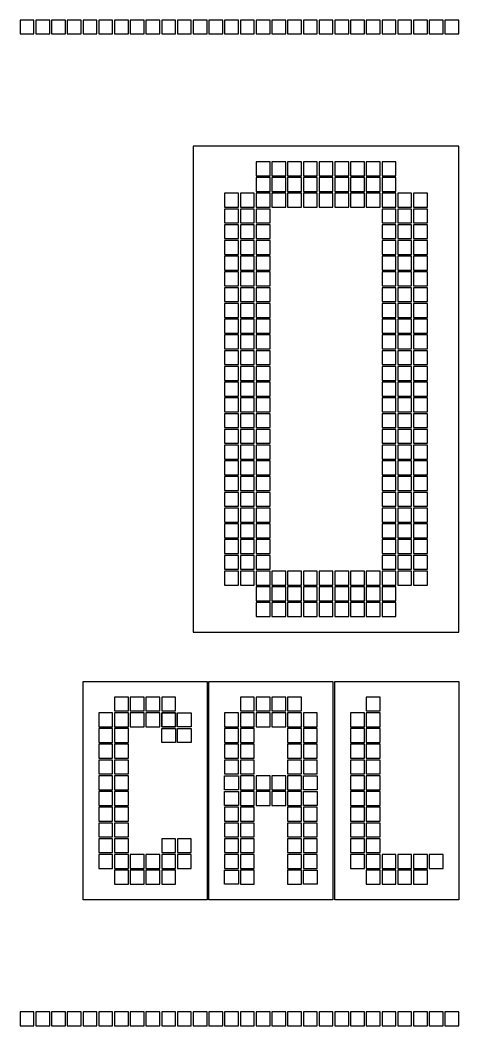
# Model space of a CAD drawing. Header units: inches. Extents: x 125 to 991, y -92 to 487.
# Drawn here: x 844.03 to 848.77, y 440.53 to 451.39 of the extents above; entities that cross this region are included whole.
import ezdxf

# ---------------------------------------------------------------- set-up
doc = ezdxf.new("R2010")
doc.units = ezdxf.units.IN

msp = doc.modelspace()

# ---------------------------------------------------------------- linework, layer by layer
at = {"color": 2}
for points in [[(844.026, 451.238), (844.176, 451.238), (844.176, 451.388), (844.026, 451.388)], [(844.196, 451.238), (844.346, 451.238), (844.346, 451.388), (844.196, 451.388)], [(844.366, 451.238), (844.516, 451.238), (844.516, 451.388), (844.366, 451.388)], [(844.536, 451.238), (844.686, 451.238), (844.686, 451.388), (844.536, 451.388)], [(844.706, 451.238), (844.856, 451.238), (844.856, 451.388), (844.706, 451.388)], [(844.876, 451.238), (845.026, 451.238), (845.026, 451.388), (844.876, 451.388)], [(845.046, 451.238), (845.196, 451.238), (845.196, 451.388), (845.046, 451.388)], [(845.216, 451.238), (845.366, 451.238), (845.366, 451.388), (845.216, 451.388)], [(845.386, 451.238), (845.536, 451.238), (845.536, 451.388), (845.386, 451.388)], [(845.556, 451.238), (845.706, 451.238), (845.706, 451.388), (845.556, 451.388)], [(845.726, 451.238), (845.876, 451.238), (845.876, 451.388), (845.726, 451.388)], [(845.896, 451.238), (846.046, 451.238), (846.046, 451.388), (845.896, 451.388)], [(846.066, 451.238), (846.216, 451.238), (846.216, 451.388), (846.066, 451.388)], [(846.236, 451.238), (846.386, 451.238), (846.386, 451.388), (846.236, 451.388)], [(846.406, 451.238), (846.556, 451.238), (846.556, 451.388), (846.406, 451.388)], [(846.576, 451.238), (846.726, 451.238), (846.726, 451.388), (846.576, 451.388)], [(846.746, 451.238), (846.896, 451.238), (846.896, 451.388), (846.746, 451.388)], [(846.916, 451.238), (847.066, 451.238), (847.066, 451.388), (846.916, 451.388)], [(847.086, 451.238), (847.236, 451.238), (847.236, 451.388), (847.086, 451.388)], [(847.256, 451.238), (847.406, 451.238), (847.406, 451.388), (847.256, 451.388)], [(847.426, 451.238), (847.576, 451.238), (847.576, 451.388), (847.426, 451.388)], [(847.596, 451.238), (847.746, 451.238), (847.746, 451.388), (847.596, 451.388)], [(847.766, 451.238), (847.916, 451.238), (847.916, 451.388), (847.766, 451.388)], [(847.936, 451.238), (848.086, 451.238), (848.086, 451.388), (847.936, 451.388)], [(848.106, 451.238), (848.256, 451.238), (848.256, 451.388), (848.106, 451.388)], [(848.276, 451.238), (848.426, 451.238), (848.426, 451.388), (848.276, 451.388)], [(848.446, 451.238), (848.596, 451.238), (848.596, 451.388), (848.446, 451.388)], [(848.616, 451.238), (848.766, 451.238), (848.766, 451.388), (848.616, 451.388)], [(846.576, 449.708), (846.726, 449.708), (846.726, 449.858), (846.576, 449.858)], [(846.746, 449.708), (846.896, 449.708), (846.896, 449.858), (846.746, 449.858)], [(846.916, 449.708), (847.066, 449.708), (847.066, 449.858), (846.916, 449.858)], [(847.086, 449.708), (847.236, 449.708), (847.236, 449.858), (847.086, 449.858)], [(847.256, 449.708), (847.406, 449.708), (847.406, 449.858), (847.256, 449.858)], [(847.426, 449.708), (847.576, 449.708), (847.576, 449.858), (847.426, 449.858)], [(847.596, 449.708), (847.746, 449.708), (847.746, 449.858), (847.596, 449.858)], [(847.766, 449.708), (847.916, 449.708), (847.916, 449.858), (847.766, 449.858)], [(847.936, 449.708), (848.086, 449.708), (848.086, 449.858), (847.936, 449.858)], [(846.576, 449.538), (846.726, 449.538), (846.726, 449.688), (846.576, 449.688)], [(846.746, 449.538), (846.896, 449.538), (846.896, 449.688), (846.746, 449.688)], [(846.916, 449.538), (847.066, 449.538), (847.066, 449.688), (846.916, 449.688)], [(847.086, 449.538), (847.236, 449.538), (847.236, 449.688), (847.086, 449.688)], [(847.256, 449.538), (847.406, 449.538), (847.406, 449.688), (847.256, 449.688)], [(847.426, 449.538), (847.576, 449.538), (847.576, 449.688), (847.426, 449.688)], [(847.596, 449.538), (847.746, 449.538), (847.746, 449.688), (847.596, 449.688)], [(847.766, 449.538), (847.916, 449.538), (847.916, 449.688), (847.766, 449.688)], [(847.936, 449.538), (848.086, 449.538), (848.086, 449.688), (847.936, 449.688)], [(846.236, 449.368), (846.386, 449.368), (846.386, 449.518), (846.236, 449.518)], [(846.406, 449.368), (846.556, 449.368), (846.556, 449.518), (846.406, 449.518)], [(846.576, 449.368), (846.726, 449.368), (846.726, 449.518), (846.576, 449.518)], [(846.746, 449.368), (846.896, 449.368), (846.896, 449.518), (846.746, 449.518)], [(846.916, 449.368), (847.066, 449.368), (847.066, 449.518), (846.916, 449.518)], [(847.086, 449.368), (847.236, 449.368), (847.236, 449.518), (847.086, 449.518)], [(847.256, 449.368), (847.406, 449.368), (847.406, 449.518), (847.256, 449.518)], [(847.426, 449.368), (847.576, 449.368), (847.576, 449.518), (847.426, 449.518)], [(847.596, 449.368), (847.746, 449.368), (847.746, 449.518), (847.596, 449.518)], [(847.766, 449.368), (847.916, 449.368), (847.916, 449.518), (847.766, 449.518)], [(847.936, 449.368), (848.086, 449.368), (848.086, 449.518), (847.936, 449.518)], [(848.106, 449.368), (848.256, 449.368), (848.256, 449.518), (848.106, 449.518)], [(848.276, 449.368), (848.426, 449.368), (848.426, 449.518), (848.276, 449.518)], [(846.236, 449.198), (846.386, 449.198), (846.386, 449.348), (846.236, 449.348)], [(846.406, 449.198), (846.556, 449.198), (846.556, 449.348), (846.406, 449.348)], [(846.576, 449.198), (846.726, 449.198), (846.726, 449.348), (846.576, 449.348)], [(847.936, 449.198), (848.086, 449.198), (848.086, 449.348), (847.936, 449.348)], [(848.106, 449.198), (848.256, 449.198), (848.256, 449.348), (848.106, 449.348)], [(848.276, 449.198), (848.426, 449.198), (848.426, 449.348), (848.276, 449.348)], [(846.236, 449.028), (846.386, 449.028), (846.386, 449.178), (846.236, 449.178)], [(846.406, 449.028), (846.556, 449.028), (846.556, 449.178), (846.406, 449.178)], [(846.576, 449.028), (846.726, 449.028), (846.726, 449.178), (846.576, 449.178)], [(847.936, 449.028), (848.086, 449.028), (848.086, 449.178), (847.936, 449.178)], [(848.106, 449.028), (848.256, 449.028), (848.256, 449.178), (848.106, 449.178)], [(848.276, 449.028), (848.426, 449.028), (848.426, 449.178), (848.276, 449.178)], [(846.236, 448.858), (846.386, 448.858), (846.386, 449.008), (846.236, 449.008)], [(846.406, 448.858), (846.556, 448.858), (846.556, 449.008), (846.406, 449.008)], [(846.576, 448.858), (846.726, 448.858), (846.726, 449.008), (846.576, 449.008)], [(847.936, 448.858), (848.086, 448.858), (848.086, 449.008), (847.936, 449.008)], [(848.106, 448.858), (848.256, 448.858), (848.256, 449.008), (848.106, 449.008)], [(848.276, 448.858), (848.426, 448.858), (848.426, 449.008), (848.276, 449.008)], [(846.236, 448.688), (846.386, 448.688), (846.386, 448.838), (846.236, 448.838)], [(846.406, 448.688), (846.556, 448.688), (846.556, 448.838), (846.406, 448.838)], [(846.576, 448.688), (846.726, 448.688), (846.726, 448.838), (846.576, 448.838)], [(847.936, 448.688), (848.086, 448.688), (848.086, 448.838), (847.936, 448.838)], [(848.106, 448.688), (848.256, 448.688), (848.256, 448.838), (848.106, 448.838)], [(848.276, 448.688), (848.426, 448.688), (848.426, 448.838), (848.276, 448.838)], [(846.236, 448.518), (846.386, 448.518), (846.386, 448.668), (846.236, 448.668)], [(846.406, 448.518), (846.556, 448.518), (846.556, 448.668), (846.406, 448.668)], [(846.576, 448.518), (846.726, 448.518), (846.726, 448.668), (846.576, 448.668)], [(847.936, 448.518), (848.086, 448.518), (848.086, 448.668), (847.936, 448.668)], [(848.106, 448.518), (848.256, 448.518), (848.256, 448.668), (848.106, 448.668)], [(848.276, 448.518), (848.426, 448.518), (848.426, 448.668), (848.276, 448.668)], [(846.236, 448.348), (846.386, 448.348), (846.386, 448.498), (846.236, 448.498)], [(846.406, 448.348), (846.556, 448.348), (846.556, 448.498), (846.406, 448.498)], [(846.576, 448.348), (846.726, 448.348), (846.726, 448.498), (846.576, 448.498)], [(847.936, 448.348), (848.086, 448.348), (848.086, 448.498), (847.936, 448.498)], [(848.106, 448.348), (848.256, 448.348), (848.256, 448.498), (848.106, 448.498)], [(848.276, 448.348), (848.426, 448.348), (848.426, 448.498), (848.276, 448.498)], [(846.236, 448.178), (846.386, 448.178), (846.386, 448.328), (846.236, 448.328)], [(846.406, 448.178), (846.556, 448.178), (846.556, 448.328), (846.406, 448.328)], [(846.576, 448.178), (846.726, 448.178), (846.726, 448.328), (846.576, 448.328)], [(847.936, 448.178), (848.086, 448.178), (848.086, 448.328), (847.936, 448.328)], [(848.106, 448.178), (848.256, 448.178), (848.256, 448.328), (848.106, 448.328)], [(848.276, 448.178), (848.426, 448.178), (848.426, 448.328), (848.276, 448.328)], [(846.236, 448.008), (846.386, 448.008), (846.386, 448.158), (846.236, 448.158)], [(846.406, 448.008), (846.556, 448.008), (846.556, 448.158), (846.406, 448.158)], [(846.576, 448.008), (846.726, 448.008), (846.726, 448.158), (846.576, 448.158)], [(847.936, 448.008), (848.086, 448.008), (848.086, 448.158), (847.936, 448.158)], [(848.106, 448.008), (848.256, 448.008), (848.256, 448.158), (848.106, 448.158)], [(848.276, 448.008), (848.426, 448.008), (848.426, 448.158), (848.276, 448.158)], [(846.236, 447.838), (846.386, 447.838), (846.386, 447.988), (846.236, 447.988)], [(846.406, 447.838), (846.556, 447.838), (846.556, 447.988), (846.406, 447.988)], [(846.576, 447.838), (846.726, 447.838), (846.726, 447.988), (846.576, 447.988)], [(847.936, 447.838), (848.086, 447.838), (848.086, 447.988), (847.936, 447.988)], [(848.106, 447.838), (848.256, 447.838), (848.256, 447.988), (848.106, 447.988)], [(848.276, 447.838), (848.426, 447.838), (848.426, 447.988), (848.276, 447.988)], [(846.236, 447.668), (846.386, 447.668), (846.386, 447.818), (846.236, 447.818)], [(846.406, 447.668), (846.556, 447.668), (846.556, 447.818), (846.406, 447.818)], [(846.576, 447.668), (846.726, 447.668), (846.726, 447.818), (846.576, 447.818)], [(847.936, 447.668), (848.086, 447.668), (848.086, 447.818), (847.936, 447.818)], [(848.106, 447.668), (848.256, 447.668), (848.256, 447.818), (848.106, 447.818)], [(848.276, 447.668), (848.426, 447.668), (848.426, 447.818), (848.276, 447.818)], [(846.236, 447.498), (846.386, 447.498), (846.386, 447.648), (846.236, 447.648)], [(846.406, 447.498), (846.556, 447.498), (846.556, 447.648), (846.406, 447.648)], [(846.576, 447.498), (846.726, 447.498), (846.726, 447.648), (846.576, 447.648)], [(847.936, 447.498), (848.086, 447.498), (848.086, 447.648), (847.936, 447.648)], [(848.106, 447.498), (848.256, 447.498), (848.256, 447.648), (848.106, 447.648)], [(848.276, 447.498), (848.426, 447.498), (848.426, 447.648), (848.276, 447.648)], [(846.236, 447.328), (846.386, 447.328), (846.386, 447.478), (846.236, 447.478)], [(846.406, 447.328), (846.556, 447.328), (846.556, 447.478), (846.406, 447.478)], [(846.576, 447.328), (846.726, 447.328), (846.726, 447.478), (846.576, 447.478)], [(847.936, 447.328), (848.086, 447.328), (848.086, 447.478), (847.936, 447.478)], [(848.106, 447.328), (848.256, 447.328), (848.256, 447.478), (848.106, 447.478)], [(848.276, 447.328), (848.426, 447.328), (848.426, 447.478), (848.276, 447.478)], [(846.236, 447.158), (846.386, 447.158), (846.386, 447.308), (846.236, 447.308)], [(846.406, 447.158), (846.556, 447.158), (846.556, 447.308), (846.406, 447.308)], [(846.576, 447.158), (846.726, 447.158), (846.726, 447.308), (846.576, 447.308)], [(847.936, 447.158), (848.086, 447.158), (848.086, 447.308), (847.936, 447.308)], [(848.106, 447.158), (848.256, 447.158), (848.256, 447.308), (848.106, 447.308)], [(848.276, 447.158), (848.426, 447.158), (848.426, 447.308), (848.276, 447.308)], [(846.236, 446.988), (846.386, 446.988), (846.386, 447.138), (846.236, 447.138)], [(846.406, 446.988), (846.556, 446.988), (846.556, 447.138), (846.406, 447.138)], [(846.576, 446.988), (846.726, 446.988), (846.726, 447.138), (846.576, 447.138)], [(847.936, 446.988), (848.086, 446.988), (848.086, 447.138), (847.936, 447.138)], [(848.106, 446.988), (848.256, 446.988), (848.256, 447.138), (848.106, 447.138)], [(848.276, 446.988), (848.426, 446.988), (848.426, 447.138), (848.276, 447.138)], [(846.236, 446.818), (846.386, 446.818), (846.386, 446.968), (846.236, 446.968)], [(846.406, 446.818), (846.556, 446.818), (846.556, 446.968), (846.406, 446.968)], [(846.576, 446.818), (846.726, 446.818), (846.726, 446.968), (846.576, 446.968)], [(847.936, 446.818), (848.086, 446.818), (848.086, 446.968), (847.936, 446.968)], [(848.106, 446.818), (848.256, 446.818), (848.256, 446.968), (848.106, 446.968)], [(848.276, 446.818), (848.426, 446.818), (848.426, 446.968), (848.276, 446.968)], [(846.236, 446.648), (846.386, 446.648), (846.386, 446.798), (846.236, 446.798)], [(846.406, 446.648), (846.556, 446.648), (846.556, 446.798), (846.406, 446.798)], [(846.576, 446.648), (846.726, 446.648), (846.726, 446.798), (846.576, 446.798)], [(847.936, 446.648), (848.086, 446.648), (848.086, 446.798), (847.936, 446.798)], [(848.106, 446.648), (848.256, 446.648), (848.256, 446.798), (848.106, 446.798)], [(848.276, 446.648), (848.426, 446.648), (848.426, 446.798), (848.276, 446.798)], [(846.236, 446.478), (846.386, 446.478), (846.386, 446.628), (846.236, 446.628)], [(846.406, 446.478), (846.556, 446.478), (846.556, 446.628), (846.406, 446.628)], [(846.576, 446.478), (846.726, 446.478), (846.726, 446.628), (846.576, 446.628)], [(847.936, 446.478), (848.086, 446.478), (848.086, 446.628), (847.936, 446.628)], [(848.106, 446.478), (848.256, 446.478), (848.256, 446.628), (848.106, 446.628)], [(848.276, 446.478), (848.426, 446.478), (848.426, 446.628), (848.276, 446.628)], [(846.236, 446.308), (846.386, 446.308), (846.386, 446.458), (846.236, 446.458)], [(846.406, 446.308), (846.556, 446.308), (846.556, 446.458), (846.406, 446.458)], [(846.576, 446.308), (846.726, 446.308), (846.726, 446.458), (846.576, 446.458)], [(847.936, 446.308), (848.086, 446.308), (848.086, 446.458), (847.936, 446.458)], [(848.106, 446.308), (848.256, 446.308), (848.256, 446.458), (848.106, 446.458)], [(848.276, 446.308), (848.426, 446.308), (848.426, 446.458), (848.276, 446.458)], [(846.236, 446.138), (846.386, 446.138), (846.386, 446.288), (846.236, 446.288)], [(846.406, 446.138), (846.556, 446.138), (846.556, 446.288), (846.406, 446.288)], [(846.576, 446.138), (846.726, 446.138), (846.726, 446.288), (846.576, 446.288)], [(847.936, 446.138), (848.086, 446.138), (848.086, 446.288), (847.936, 446.288)], [(848.106, 446.138), (848.256, 446.138), (848.256, 446.288), (848.106, 446.288)], [(848.276, 446.138), (848.426, 446.138), (848.426, 446.288), (848.276, 446.288)], [(846.236, 445.968), (846.386, 445.968), (846.386, 446.118), (846.236, 446.118)], [(846.406, 445.968), (846.556, 445.968), (846.556, 446.118), (846.406, 446.118)], [(846.576, 445.968), (846.726, 445.968), (846.726, 446.118), (846.576, 446.118)], [(847.936, 445.968), (848.086, 445.968), (848.086, 446.118), (847.936, 446.118)], [(848.106, 445.968), (848.256, 445.968), (848.256, 446.118), (848.106, 446.118)], [(848.276, 445.968), (848.426, 445.968), (848.426, 446.118), (848.276, 446.118)], [(846.236, 445.798), (846.386, 445.798), (846.386, 445.948), (846.236, 445.948)], [(846.406, 445.798), (846.556, 445.798), (846.556, 445.948), (846.406, 445.948)], [(846.576, 445.798), (846.726, 445.798), (846.726, 445.948), (846.576, 445.948)], [(847.936, 445.798), (848.086, 445.798), (848.086, 445.948), (847.936, 445.948)], [(848.106, 445.798), (848.256, 445.798), (848.256, 445.948), (848.106, 445.948)], [(848.276, 445.798), (848.426, 445.798), (848.426, 445.948), (848.276, 445.948)], [(846.236, 445.628), (846.386, 445.628), (846.386, 445.778), (846.236, 445.778)], [(846.406, 445.628), (846.556, 445.628), (846.556, 445.778), (846.406, 445.778)], [(846.576, 445.628), (846.726, 445.628), (846.726, 445.778), (846.576, 445.778)], [(847.936, 445.628), (848.086, 445.628), (848.086, 445.778), (847.936, 445.778)], [(848.106, 445.628), (848.256, 445.628), (848.256, 445.778), (848.106, 445.778)], [(848.276, 445.628), (848.426, 445.628), (848.426, 445.778), (848.276, 445.778)], [(846.236, 445.458), (846.386, 445.458), (846.386, 445.608), (846.236, 445.608)], [(846.406, 445.458), (846.556, 445.458), (846.556, 445.608), (846.406, 445.608)], [(846.576, 445.458), (846.726, 445.458), (846.726, 445.608), (846.576, 445.608)], [(847.936, 445.458), (848.086, 445.458), (848.086, 445.608), (847.936, 445.608)], [(848.106, 445.458), (848.256, 445.458), (848.256, 445.608), (848.106, 445.608)], [(848.276, 445.458), (848.426, 445.458), (848.426, 445.608), (848.276, 445.608)], [(846.236, 445.288), (846.386, 445.288), (846.386, 445.438), (846.236, 445.438)], [(846.406, 445.288), (846.556, 445.288), (846.556, 445.438), (846.406, 445.438)], [(846.576, 445.288), (846.726, 445.288), (846.726, 445.438), (846.576, 445.438)], [(846.746, 445.288), (846.896, 445.288), (846.896, 445.438), (846.746, 445.438)], [(846.916, 445.288), (847.066, 445.288), (847.066, 445.438), (846.916, 445.438)], [(847.086, 445.288), (847.236, 445.288), (847.236, 445.438), (847.086, 445.438)], [(847.256, 445.288), (847.406, 445.288), (847.406, 445.438), (847.256, 445.438)], [(847.426, 445.288), (847.576, 445.288), (847.576, 445.438), (847.426, 445.438)], [(847.596, 445.288), (847.746, 445.288), (847.746, 445.438), (847.596, 445.438)], [(847.766, 445.288), (847.916, 445.288), (847.916, 445.438), (847.766, 445.438)], [(847.936, 445.288), (848.086, 445.288), (848.086, 445.438), (847.936, 445.438)], [(848.106, 445.288), (848.256, 445.288), (848.256, 445.438), (848.106, 445.438)], [(848.276, 445.288), (848.426, 445.288), (848.426, 445.438), (848.276, 445.438)], [(846.576, 445.118), (846.726, 445.118), (846.726, 445.268), (846.576, 445.268)], [(846.746, 445.118), (846.896, 445.118), (846.896, 445.268), (846.746, 445.268)], [(846.916, 445.118), (847.066, 445.118), (847.066, 445.268), (846.916, 445.268)], [(847.086, 445.118), (847.236, 445.118), (847.236, 445.268), (847.086, 445.268)], [(847.256, 445.118), (847.406, 445.118), (847.406, 445.268), (847.256, 445.268)], [(847.426, 445.118), (847.576, 445.118), (847.576, 445.268), (847.426, 445.268)], [(847.596, 445.118), (847.746, 445.118), (847.746, 445.268), (847.596, 445.268)], [(847.766, 445.118), (847.916, 445.118), (847.916, 445.268), (847.766, 445.268)], [(847.936, 445.118), (848.086, 445.118), (848.086, 445.268), (847.936, 445.268)], [(846.576, 444.948), (846.726, 444.948), (846.726, 445.098), (846.576, 445.098)], [(846.746, 444.948), (846.896, 444.948), (846.896, 445.098), (846.746, 445.098)], [(846.916, 444.948), (847.066, 444.948), (847.066, 445.098), (846.916, 445.098)], [(847.086, 444.948), (847.236, 444.948), (847.236, 445.098), (847.086, 445.098)], [(847.256, 444.948), (847.406, 444.948), (847.406, 445.098), (847.256, 445.098)], [(847.426, 444.948), (847.576, 444.948), (847.576, 445.098), (847.426, 445.098)], [(847.596, 444.948), (847.746, 444.948), (847.746, 445.098), (847.596, 445.098)], [(847.766, 444.948), (847.916, 444.948), (847.916, 445.098), (847.766, 445.098)], [(847.936, 444.948), (848.086, 444.948), (848.086, 445.098), (847.936, 445.098)], [(845.046, 443.928), (845.196, 443.928), (845.196, 444.078), (845.046, 444.078)], [(845.046, 443.928), (845.196, 443.928), (845.196, 444.078), (845.046, 444.078)], [(845.216, 443.928), (845.366, 443.928), (845.366, 444.078), (845.216, 444.078)], [(845.386, 443.928), (845.536, 443.928), (845.536, 444.078), (845.386, 444.078)], [(845.556, 443.928), (845.706, 443.928), (845.706, 444.078), (845.556, 444.078)], [(846.406, 443.928), (846.556, 443.928), (846.556, 444.078), (846.406, 444.078)], [(846.576, 443.928), (846.726, 443.928), (846.726, 444.078), (846.576, 444.078)], [(846.746, 443.928), (846.896, 443.928), (846.896, 444.078), (846.746, 444.078)], [(846.916, 443.928), (847.066, 443.928), (847.066, 444.078), (846.916, 444.078)], [(847.766, 443.928), (847.916, 443.928), (847.916, 444.078), (847.766, 444.078)], [(847.766, 443.928), (847.916, 443.928), (847.916, 444.078), (847.766, 444.078)], [(844.876, 443.758), (845.026, 443.758), (845.026, 443.908), (844.876, 443.908)], [(845.046, 443.758), (845.196, 443.758), (845.196, 443.908), (845.046, 443.908)], [(845.046, 443.758), (845.196, 443.758), (845.196, 443.908), (845.046, 443.908)], [(845.046, 443.758), (845.196, 443.758), (845.196, 443.908), (845.046, 443.908)], [(845.216, 443.758), (845.366, 443.758), (845.366, 443.908), (845.216, 443.908)], [(845.386, 443.758), (845.536, 443.758), (845.536, 443.908), (845.386, 443.908)], [(845.556, 443.758), (845.706, 443.758), (845.706, 443.908), (845.556, 443.908)], [(845.556, 443.908), (845.706, 443.908), (845.706, 443.758), (845.556, 443.758)], [(845.556, 443.908), (845.706, 443.908), (845.706, 443.758), (845.556, 443.758)], [(845.726, 443.908), (845.876, 443.908), (845.876, 443.758), (845.726, 443.758)], [(845.726, 443.908), (845.876, 443.908), (845.876, 443.758), (845.726, 443.758)], [(846.236, 443.758), (846.386, 443.758), (846.386, 443.908), (846.236, 443.908)], [(846.236, 443.758), (846.386, 443.758), (846.386, 443.908), (846.236, 443.908)], [(846.406, 443.758), (846.556, 443.758), (846.556, 443.908), (846.406, 443.908)], [(846.576, 443.758), (846.726, 443.758), (846.726, 443.908), (846.576, 443.908)], [(846.746, 443.758), (846.896, 443.758), (846.896, 443.908), (846.746, 443.908)], [(846.916, 443.758), (847.066, 443.758), (847.066, 443.908), (846.916, 443.908)], [(847.086, 443.758), (847.236, 443.758), (847.236, 443.908), (847.086, 443.908)], [(847.086, 443.758), (847.236, 443.758), (847.236, 443.908), (847.086, 443.908)], [(847.596, 443.758), (847.746, 443.758), (847.746, 443.908), (847.596, 443.908)], [(847.766, 443.758), (847.916, 443.758), (847.916, 443.908), (847.766, 443.908)], [(847.766, 443.758), (847.916, 443.758), (847.916, 443.908), (847.766, 443.908)], [(847.766, 443.758), (847.916, 443.758), (847.916, 443.908), (847.766, 443.908)], [(844.876, 443.588), (845.026, 443.588), (845.026, 443.738), (844.876, 443.738)], [(845.046, 443.588), (845.196, 443.588), (845.196, 443.738), (845.046, 443.738)], [(845.556, 443.738), (845.706, 443.738), (845.706, 443.588), (845.556, 443.588)], [(845.726, 443.738), (845.876, 443.738), (845.876, 443.588), (845.726, 443.588)], [(846.236, 443.588), (846.386, 443.588), (846.386, 443.738), (846.236, 443.738)], [(846.406, 443.588), (846.556, 443.588), (846.556, 443.738), (846.406, 443.738)], [(846.916, 443.588), (847.066, 443.588), (847.066, 443.738), (846.916, 443.738)], [(847.086, 443.588), (847.236, 443.588), (847.236, 443.738), (847.086, 443.738)], [(847.596, 443.588), (847.746, 443.588), (847.746, 443.738), (847.596, 443.738)], [(847.766, 443.588), (847.916, 443.588), (847.916, 443.738), (847.766, 443.738)], [(844.876, 443.418), (845.026, 443.418), (845.026, 443.568), (844.876, 443.568)], [(845.046, 443.418), (845.196, 443.418), (845.196, 443.568), (845.046, 443.568)], [(846.236, 443.418), (846.386, 443.418), (846.386, 443.568), (846.236, 443.568)], [(846.406, 443.418), (846.556, 443.418), (846.556, 443.568), (846.406, 443.568)], [(846.916, 443.418), (847.066, 443.418), (847.066, 443.568), (846.916, 443.568)], [(847.086, 443.418), (847.236, 443.418), (847.236, 443.568), (847.086, 443.568)], [(847.596, 443.418), (847.746, 443.418), (847.746, 443.568), (847.596, 443.568)], [(847.766, 443.418), (847.916, 443.418), (847.916, 443.568), (847.766, 443.568)], [(844.876, 443.248), (845.026, 443.248), (845.026, 443.398), (844.876, 443.398)], [(845.046, 443.248), (845.196, 443.248), (845.196, 443.398), (845.046, 443.398)], [(846.236, 443.248), (846.386, 443.248), (846.386, 443.398), (846.236, 443.398)], [(846.406, 443.248), (846.556, 443.248), (846.556, 443.398), (846.406, 443.398)], [(846.916, 443.248), (847.066, 443.248), (847.066, 443.398), (846.916, 443.398)], [(847.086, 443.248), (847.236, 443.248), (847.236, 443.398), (847.086, 443.398)], [(847.596, 443.248), (847.746, 443.248), (847.746, 443.398), (847.596, 443.398)], [(847.766, 443.248), (847.916, 443.248), (847.916, 443.398), (847.766, 443.398)], [(844.876, 443.078), (845.026, 443.078), (845.026, 443.228), (844.876, 443.228)], [(845.046, 443.078), (845.196, 443.078), (845.196, 443.228), (845.046, 443.228)], [(845.046, 443.078), (845.196, 443.078), (845.196, 443.228), (845.046, 443.228)], [(845.046, 443.078), (845.196, 443.078), (845.196, 443.228), (845.046, 443.228)], [(845.046, 443.078), (845.196, 443.078), (845.196, 443.228), (845.046, 443.228)], [(845.046, 443.078), (845.196, 443.078), (845.196, 443.228), (845.046, 443.228)], [(846.386, 443.078), (846.236, 443.078), (846.236, 443.228), (846.386, 443.228)], [(846.406, 443.078), (846.556, 443.078), (846.556, 443.228), (846.406, 443.228)], [(846.406, 443.078), (846.556, 443.078), (846.556, 443.228), (846.406, 443.228)], [(846.406, 443.078), (846.556, 443.078), (846.556, 443.228), (846.406, 443.228)], [(846.576, 443.078), (846.726, 443.078), (846.726, 443.228), (846.576, 443.228)], [(846.746, 443.078), (846.896, 443.078), (846.896, 443.228), (846.746, 443.228)], [(846.916, 443.078), (847.066, 443.078), (847.066, 443.228), (846.916, 443.228)], [(846.916, 443.078), (847.066, 443.078), (847.066, 443.228), (846.916, 443.228)], [(846.916, 443.078), (847.066, 443.078), (847.066, 443.228), (846.916, 443.228)], [(847.236, 443.078), (847.086, 443.078), (847.086, 443.228), (847.236, 443.228)], [(847.596, 443.078), (847.746, 443.078), (847.746, 443.228), (847.596, 443.228)], [(847.766, 443.078), (847.916, 443.078), (847.916, 443.228), (847.766, 443.228)], [(847.766, 443.078), (847.916, 443.078), (847.916, 443.228), (847.766, 443.228)], [(847.766, 443.078), (847.916, 443.078), (847.916, 443.228), (847.766, 443.228)], [(847.766, 443.078), (847.916, 443.078), (847.916, 443.228), (847.766, 443.228)], [(847.766, 443.078), (847.916, 443.078), (847.916, 443.228), (847.766, 443.228)], [(844.876, 442.908), (845.026, 442.908), (845.026, 443.058), (844.876, 443.058)], [(845.046, 442.908), (845.196, 442.908), (845.196, 443.058), (845.046, 443.058)], [(845.046, 442.908), (845.196, 442.908), (845.196, 443.058), (845.046, 443.058)], [(845.046, 442.908), (845.196, 442.908), (845.196, 443.058), (845.046, 443.058)], [(846.386, 442.908), (846.236, 442.908), (846.236, 443.058), (846.386, 443.058)], [(846.406, 442.908), (846.556, 442.908), (846.556, 443.058), (846.406, 443.058)], [(846.576, 442.908), (846.726, 442.908), (846.726, 443.058), (846.576, 443.058)], [(846.746, 442.908), (846.896, 442.908), (846.896, 443.058), (846.746, 443.058)], [(846.916, 442.908), (847.066, 442.908), (847.066, 443.058), (846.916, 443.058)], [(847.236, 442.908), (847.086, 442.908), (847.086, 443.058), (847.236, 443.058)], [(847.596, 442.908), (847.746, 442.908), (847.746, 443.058), (847.596, 443.058)], [(847.766, 442.908), (847.916, 442.908), (847.916, 443.058), (847.766, 443.058)], [(847.766, 442.908), (847.916, 442.908), (847.916, 443.058), (847.766, 443.058)], [(847.766, 442.908), (847.916, 442.908), (847.916, 443.058), (847.766, 443.058)], [(844.876, 442.738), (845.026, 442.738), (845.026, 442.888), (844.876, 442.888)], [(845.046, 442.738), (845.196, 442.738), (845.196, 442.888), (845.046, 442.888)], [(845.046, 442.738), (845.196, 442.738), (845.196, 442.888), (845.046, 442.888)], [(845.046, 442.738), (845.196, 442.738), (845.196, 442.888), (845.046, 442.888)], [(846.236, 442.738), (846.386, 442.738), (846.386, 442.888), (846.236, 442.888)], [(846.406, 442.738), (846.556, 442.738), (846.556, 442.888), (846.406, 442.888)], [(846.916, 442.738), (847.066, 442.738), (847.066, 442.888), (846.916, 442.888)], [(847.086, 442.738), (847.236, 442.738), (847.236, 442.888), (847.086, 442.888)], [(847.596, 442.738), (847.746, 442.738), (847.746, 442.888), (847.596, 442.888)], [(847.766, 442.738), (847.916, 442.738), (847.916, 442.888), (847.766, 442.888)], [(847.766, 442.738), (847.916, 442.738), (847.916, 442.888), (847.766, 442.888)], [(847.766, 442.738), (847.916, 442.738), (847.916, 442.888), (847.766, 442.888)], [(844.876, 442.568), (845.026, 442.568), (845.026, 442.718), (844.876, 442.718)], [(845.046, 442.568), (845.196, 442.568), (845.196, 442.718), (845.046, 442.718)], [(846.236, 442.568), (846.386, 442.568), (846.386, 442.718), (846.236, 442.718)], [(846.406, 442.568), (846.556, 442.568), (846.556, 442.718), (846.406, 442.718)], [(846.916, 442.568), (847.066, 442.568), (847.066, 442.718), (846.916, 442.718)], [(847.086, 442.568), (847.236, 442.568), (847.236, 442.718), (847.086, 442.718)], [(847.596, 442.568), (847.746, 442.568), (847.746, 442.718), (847.596, 442.718)], [(847.766, 442.568), (847.916, 442.568), (847.916, 442.718), (847.766, 442.718)], [(844.876, 442.398), (845.026, 442.398), (845.026, 442.548), (844.876, 442.548)], [(845.046, 442.398), (845.196, 442.398), (845.196, 442.548), (845.046, 442.548)], [(845.556, 442.398), (845.706, 442.398), (845.706, 442.548), (845.556, 442.548)], [(845.726, 442.398), (845.876, 442.398), (845.876, 442.548), (845.726, 442.548)], [(846.236, 442.398), (846.386, 442.398), (846.386, 442.548), (846.236, 442.548)], [(846.406, 442.398), (846.556, 442.398), (846.556, 442.548), (846.406, 442.548)], [(846.916, 442.398), (847.066, 442.398), (847.066, 442.548), (846.916, 442.548)], [(847.086, 442.398), (847.236, 442.398), (847.236, 442.548), (847.086, 442.548)], [(847.596, 442.398), (847.746, 442.398), (847.746, 442.548), (847.596, 442.548)], [(847.766, 442.398), (847.916, 442.398), (847.916, 442.548), (847.766, 442.548)], [(844.876, 442.228), (845.026, 442.228), (845.026, 442.378), (844.876, 442.378)], [(845.046, 442.228), (845.196, 442.228), (845.196, 442.378), (845.046, 442.378)], [(845.046, 442.228), (845.196, 442.228), (845.196, 442.378), (845.046, 442.378)], [(845.046, 442.228), (845.196, 442.228), (845.196, 442.378), (845.046, 442.378)], [(845.216, 442.228), (845.366, 442.228), (845.366, 442.378), (845.216, 442.378)], [(845.386, 442.228), (845.536, 442.228), (845.536, 442.378), (845.386, 442.378)], [(845.556, 442.228), (845.706, 442.228), (845.706, 442.378), (845.556, 442.378)], [(845.556, 442.228), (845.706, 442.228), (845.706, 442.378), (845.556, 442.378)], [(845.726, 442.228), (845.876, 442.228), (845.876, 442.378), (845.726, 442.378)], [(845.726, 442.228), (845.876, 442.228), (845.876, 442.378), (845.726, 442.378)], [(846.236, 442.228), (846.386, 442.228), (846.386, 442.378), (846.236, 442.378)], [(846.236, 442.228), (846.386, 442.228), (846.386, 442.378), (846.236, 442.378)], [(846.406, 442.228), (846.556, 442.228), (846.556, 442.378), (846.406, 442.378)], [(846.406, 442.228), (846.556, 442.228), (846.556, 442.378), (846.406, 442.378)], [(846.406, 442.228), (846.556, 442.228), (846.556, 442.378), (846.406, 442.378)], [(846.916, 442.228), (847.066, 442.228), (847.066, 442.378), (846.916, 442.378)], [(846.916, 442.228), (847.066, 442.228), (847.066, 442.378), (846.916, 442.378)], [(846.916, 442.228), (847.066, 442.228), (847.066, 442.378), (846.916, 442.378)], [(847.086, 442.228), (847.236, 442.228), (847.236, 442.378), (847.086, 442.378)], [(847.086, 442.228), (847.236, 442.228), (847.236, 442.378), (847.086, 442.378)], [(847.596, 442.228), (847.746, 442.228), (847.746, 442.378), (847.596, 442.378)], [(847.766, 442.228), (847.916, 442.228), (847.916, 442.378), (847.766, 442.378)], [(847.766, 442.228), (847.916, 442.228), (847.916, 442.378), (847.766, 442.378)], [(847.766, 442.228), (847.916, 442.228), (847.916, 442.378), (847.766, 442.378)], [(847.936, 442.228), (848.086, 442.228), (848.086, 442.378), (847.936, 442.378)], [(848.106, 442.228), (848.256, 442.228), (848.256, 442.378), (848.106, 442.378)], [(848.276, 442.228), (848.426, 442.228), (848.426, 442.378), (848.276, 442.378)], [(848.276, 442.228), (848.426, 442.228), (848.426, 442.378), (848.276, 442.378)], [(848.446, 442.228), (848.596, 442.228), (848.596, 442.378), (848.446, 442.378)], [(848.446, 442.228), (848.596, 442.228), (848.596, 442.378), (848.446, 442.378)], [(845.046, 442.058), (845.196, 442.058), (845.196, 442.208), (845.046, 442.208)], [(845.046, 442.058), (845.196, 442.058), (845.196, 442.208), (845.046, 442.208)], [(845.216, 442.058), (845.366, 442.058), (845.366, 442.208), (845.216, 442.208)], [(845.386, 442.058), (845.536, 442.058), (845.536, 442.208), (845.386, 442.208)], [(845.556, 442.058), (845.706, 442.058), (845.706, 442.208), (845.556, 442.208)], [(845.556, 442.058), (845.706, 442.058), (845.706, 442.208), (845.556, 442.208)], [(846.236, 442.208), (846.386, 442.208), (846.386, 442.058), (846.236, 442.058)], [(846.406, 442.058), (846.556, 442.058), (846.556, 442.208), (846.406, 442.208)], [(846.916, 442.058), (847.066, 442.058), (847.066, 442.208), (846.916, 442.208)], [(847.086, 442.208), (847.236, 442.208), (847.236, 442.058), (847.086, 442.058)], [(847.766, 442.058), (847.916, 442.058), (847.916, 442.208), (847.766, 442.208)], [(847.766, 442.058), (847.916, 442.058), (847.916, 442.208), (847.766, 442.208)], [(847.936, 442.058), (848.086, 442.058), (848.086, 442.208), (847.936, 442.208)], [(848.106, 442.058), (848.256, 442.058), (848.256, 442.208), (848.106, 442.208)], [(848.276, 442.058), (848.426, 442.058), (848.426, 442.208), (848.276, 442.208)], [(848.276, 442.058), (848.426, 442.058), (848.426, 442.208), (848.276, 442.208)], [(844.026, 440.528), (844.176, 440.528), (844.176, 440.678), (844.026, 440.678)], [(844.196, 440.528), (844.346, 440.528), (844.346, 440.678), (844.196, 440.678)], [(844.366, 440.528), (844.516, 440.528), (844.516, 440.678), (844.366, 440.678)], [(844.536, 440.528), (844.686, 440.528), (844.686, 440.678), (844.536, 440.678)], [(844.706, 440.528), (844.856, 440.528), (844.856, 440.678), (844.706, 440.678)], [(844.876, 440.528), (845.026, 440.528), (845.026, 440.678), (844.876, 440.678)], [(845.046, 440.528), (845.196, 440.528), (845.196, 440.678), (845.046, 440.678)], [(845.216, 440.528), (845.366, 440.528), (845.366, 440.678), (845.216, 440.678)], [(845.386, 440.528), (845.536, 440.528), (845.536, 440.678), (845.386, 440.678)], [(845.556, 440.528), (845.706, 440.528), (845.706, 440.678), (845.556, 440.678)], [(845.726, 440.528), (845.876, 440.528), (845.876, 440.678), (845.726, 440.678)], [(845.896, 440.528), (846.046, 440.528), (846.046, 440.678), (845.896, 440.678)], [(846.066, 440.528), (846.216, 440.528), (846.216, 440.678), (846.066, 440.678)], [(846.236, 440.528), (846.386, 440.528), (846.386, 440.678), (846.236, 440.678)], [(846.406, 440.528), (846.556, 440.528), (846.556, 440.678), (846.406, 440.678)], [(846.576, 440.528), (846.726, 440.528), (846.726, 440.678), (846.576, 440.678)], [(846.746, 440.528), (846.896, 440.528), (846.896, 440.678), (846.746, 440.678)], [(846.916, 440.528), (847.066, 440.528), (847.066, 440.678), (846.916, 440.678)], [(847.086, 440.528), (847.236, 440.528), (847.236, 440.678), (847.086, 440.678)], [(847.256, 440.528), (847.406, 440.528), (847.406, 440.678), (847.256, 440.678)], [(847.426, 440.528), (847.576, 440.528), (847.576, 440.678), (847.426, 440.678)], [(847.596, 440.528), (847.746, 440.528), (847.746, 440.678), (847.596, 440.678)], [(847.766, 440.528), (847.916, 440.528), (847.916, 440.678), (847.766, 440.678)], [(847.936, 440.528), (848.086, 440.528), (848.086, 440.678), (847.936, 440.678)], [(848.106, 440.528), (848.256, 440.528), (848.256, 440.678), (848.106, 440.678)], [(848.276, 440.528), (848.426, 440.528), (848.426, 440.678), (848.276, 440.678)], [(848.446, 440.528), (848.596, 440.528), (848.596, 440.678), (848.446, 440.678)], [(848.616, 440.528), (848.766, 440.528), (848.766, 440.678), (848.616, 440.678)]]:
    msp.add_lwpolyline(points, close=True, dxfattribs=at)
at = {"color": 250}
for points in [[(845.896, 444.778), (848.766, 444.778), (848.766, 450.028), (845.896, 450.028)], [(845.896, 444.778), (848.766, 444.778), (848.766, 450.028), (845.896, 450.028)], [(844.706, 444.248), (846.046, 444.248), (846.046, 441.888), (844.706, 441.888)], [(844.706, 444.248), (846.046, 444.248), (846.046, 441.888), (844.706, 441.888)], [(844.706, 444.248), (846.046, 444.248), (846.046, 441.888), (844.706, 441.888)], [(844.706, 444.248), (846.046, 444.248), (846.046, 441.888), (844.706, 441.888)], [(846.066, 444.248), (847.406, 444.248), (847.406, 441.888), (846.066, 441.888)], [(846.066, 444.248), (847.406, 444.248), (847.406, 441.888), (846.066, 441.888)], [(847.426, 444.248), (848.766, 444.248), (848.766, 441.888), (847.426, 441.888)], [(847.426, 444.248), (848.766, 444.248), (848.766, 441.888), (847.426, 441.888)], [(847.426, 444.248), (848.766, 444.248), (848.766, 441.888), (847.426, 441.888)]]:
    msp.add_lwpolyline(points, close=True, dxfattribs=at)

doc.saveas('drawing.dxf')
